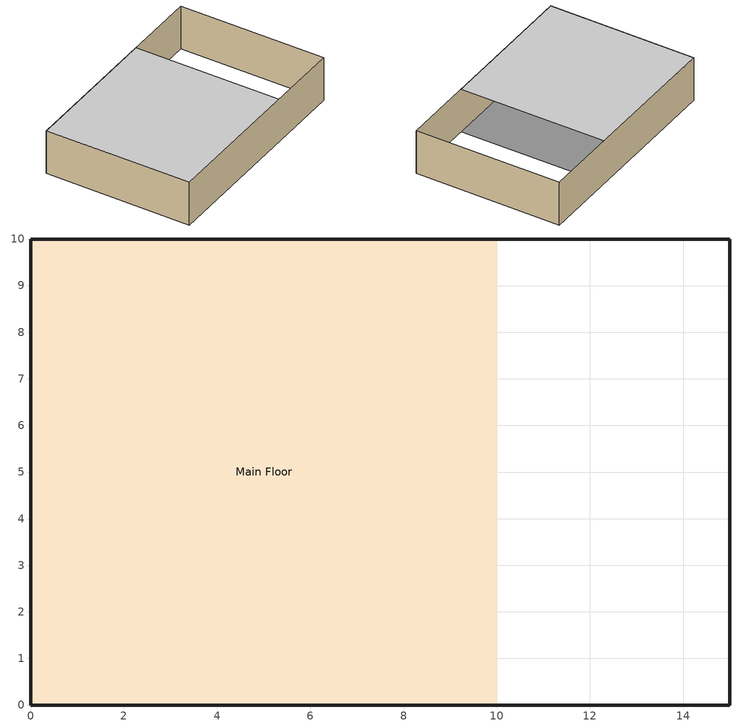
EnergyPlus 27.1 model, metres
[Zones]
Main Floor
 floor othersideconditionsmodel (Main Construction): 0,10 10,10 10,0 0,0 z0
 wall othersideconditionsmodel (Main Construction): 0,10 15,10 / 0,10 0,0 15,0 15,10 z0:3.1
 ceiling othersideconditionsmodel (Main Construction): 0,10 0,0 10,0 10,10 z3.1
[Building]
Shoebox: North Axis {deg}=0; Terrain=Suburbs; Loads Convergence Tolerance Value {W}=0.05; Temperature Convergence Tolerance Value {deltaC}=0.05; Solar Distribution=FullInteriorAndExterior; Maximum Number of Warmup Days=35; Minimum Number of Warmup Days=6
[Site:Location]
Denver Centennial CO USA WMO=724666: Latitude {deg}=39.57; Longitude {deg}=-104.85; Time Zone {hr}=-7; Elevation {m}=1793
[SizingPeriod:DesignDay] Day of Month=21; Humidity Condition Type=WetBulb; Barometric Pressure {Pa}=81560; Rain Indicator=No; Snow Indicator=No; Daylight Saving Time Indicator=No; Solar Model Indicator=ASHRAEClearSky
Name | Month | Day Type | Maximum Dry-Bulb Temperature {C} | Daily Dry-Bulb Temperature Range {deltaC} | Wetbulb or DewPoint at Maximum Dry-Bulb {C} | Wind Speed {m/s} | Wind Direction {deg} | Sky Clearness
Denver Centennial Ann Htg 99.6% Condns DB | 12 | WinterDesignDay | -18.8 | 0 | -18.8 | 3 | 340 | 0
Denver Centennial Ann Clg 1% Condns DB=>MWB | 7 | SummerDesignDay | 32 | 15.2 | 15.5 | 4.9 | 0 | 1
[Site:VariableLocation]
VaryingBuilding: Building Location Latitude Schedule=VaryingLatitude; Building Location Longitude Schedule=VaryingLongitude; Building Location Orientation Schedule=VaryingOrientation
[Construction]
Main Construction: Composite 2x6 Wood Stud R19 #3, Composite 2x6 Wood Stud R19 #2, Composite 2x6 Wood Stud R19 #1
[Material] Roughness=Smooth; Specific Heat {J/kg-K}=1006; Thermal Absorptance=0.9; Solar Absorptance=0.7; Visible Absorptance=0.7
Name | Thickness {m} | Conductivity {W/m-K} | Density {kg/m3}
Composite 2x6 Wood Stud R19 #1 | 0.019 | 0.137 | 640
Composite 2x6 Wood Stud R19 #2 | 0.133 | 0.047 | 93.84
Composite 2x6 Wood Stud R19 #3 | 0.025 | 0.246 | 492.67
[Zone]
Main Floor: Ceiling Height {m}=Autocalculate; Volume {m3}=Autocalculate; Floor Area {m2}=Autocalculate; Zone Inside Convection Algorithm=Simple; Zone Outside Convection Algorithm=SimpleCombined; Part of Total Floor Area=Yes
[SurfaceProperty:OtherSideConditionsModel]
Underwater: Type of Modeling=ConvectiveUnderwater
[SurfaceProperty:Underwater]
Underwater: Distance from Surface Centroid to Leading Edge of Boundary Layer {m}=140; Free Stream Water Temperature Schedule {C}=WaterTempSchedule; Free Stream Water Velocity Schedule {m/s}=VelocitySchedule
[Schedule:Compact]
VaryingLatitude: Through: 01/31, For: AllDays, Until: 24:00, 25, Through: 12/31, For: AllDays, Until: 24:00, 45
VaryingLongitude: Through: 01/31, For: AllDays, Until: 24:00, -95, Through: 12/31, For: AllDays, Until: 24:00, -102
VaryingOrientation: Through: 01/31, For: AllDays, Until: 24:00, 0, Through: 02/28, For: AllDays, Until: 24:00, 90, Through: 03/31, For: AllDays, Until: 24:00, 180, Through: 04/30, For: AllDays, Until: 24:00, 270, Through: 05/31, For: AllDays, Until: 24:00, 360, Through: 12/31, For: AllDays, Until: 24:00, 0
[Schedule:Constant]
WaterTempSchedule: Any Number, 23
VelocitySchedule: Any Number, 10.2
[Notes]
ShipShoebox.idf
